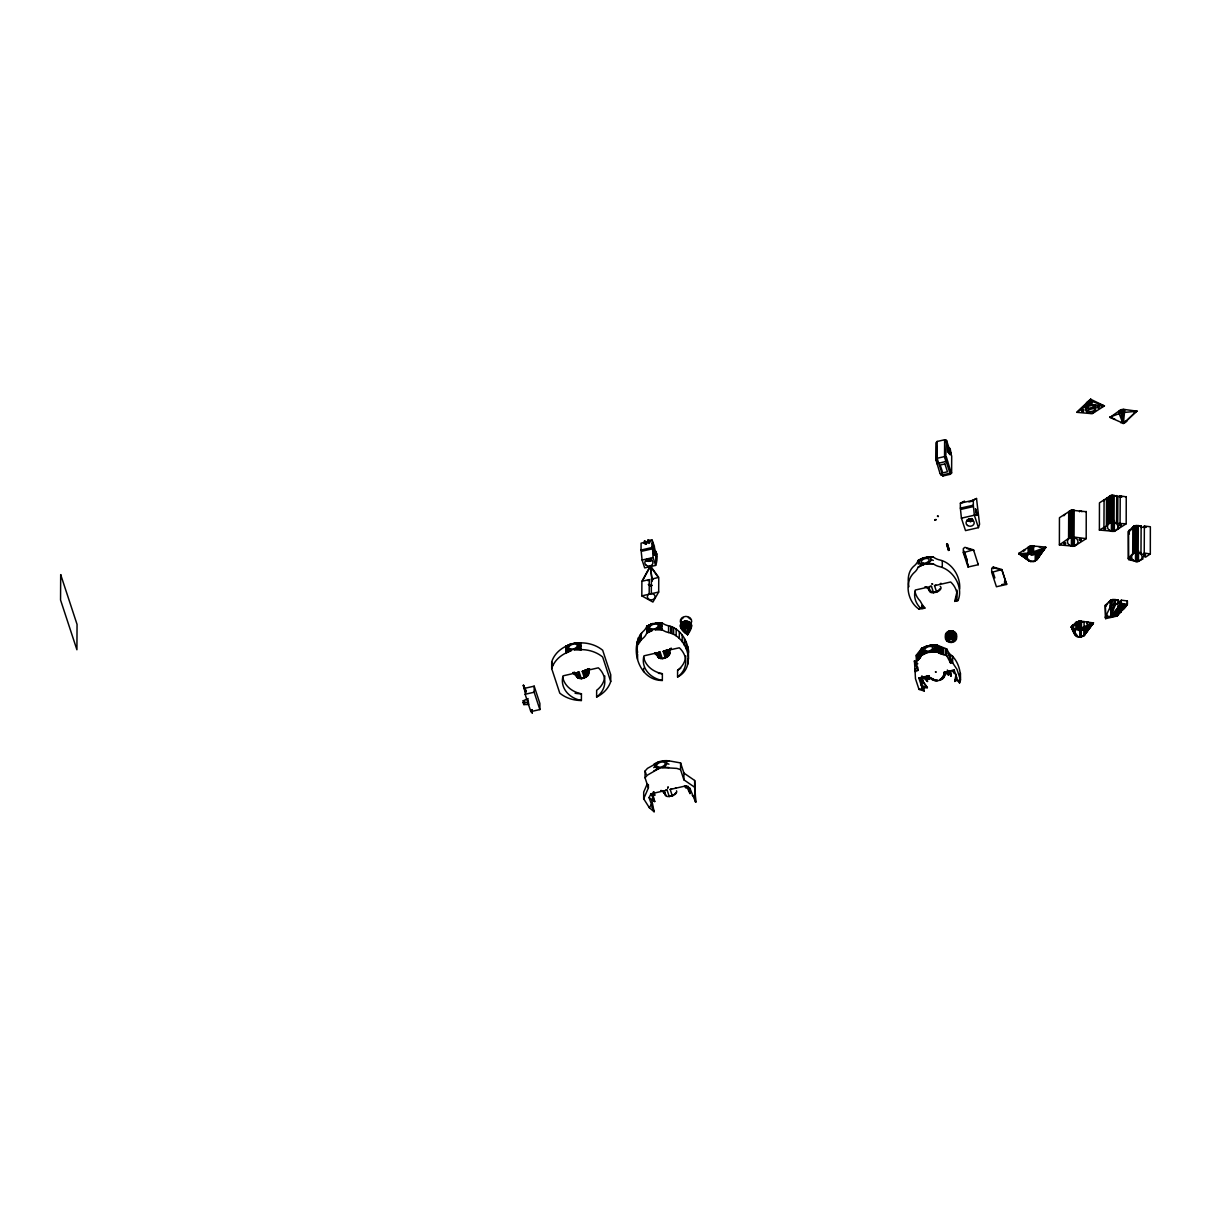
<?xml version="1.0" encoding="UTF-8"?>
<svg xmlns="http://www.w3.org/2000/svg" width="1211" height="1211" viewBox="0 0 1211 1211"><rect width="100%" height="100%" fill="white"/><g stroke="black" fill="none" stroke-linecap="round" stroke-linejoin="round"><path stroke-width="1.5" d="M944.565 672.514C946.487 680.764 934.181 683.398 929.745 677.645L929.094 675.677L918.846 678.009L922.343 688.65L924.25 691.012L918.998 689.407L915.486 678.765L914.472 660.858L917.802 663.779M951.044 639.605L951.029 632.853A4.889 2.316 -35 0 0 946.79 637.591C949.106 640.967 955.676 639.923 955.888 635.518A4.889 2.694 -0.4 0 0 955.721 634.821M525.135 692.253L523.319 685.335L525.937 690.724L525.135 694.266L530.842 711.614L539.864 709.57L539.894 703.5L534.187 686.153L525.165 688.211L525.15 690.906L525.937 690.724M525.498 689.407L525.105 690.845L523.712 685.244M524.878 702.804A1.589 0.848 -18.2 0 0 523.803 702.789L523.152 700.821A1.589 0.848 -18.2 0 1 524.681 701.351A1.589 0.848 -18.2 0 1 523.137 702.577L523.788 704.545L528.738 704.53L528.102 699.913M530.842 711.614L530.842 709.601L532.325 712.779L531.78 709.797L532.325 712.779M531.932 712.87L531.932 711.523M532.174 709.707L531.78 711.145M539.864 709.57L534.157 692.223L534.187 686.153M562.691 677.131A24.265 20.239 0.3 0 0 581.431 693.767L581.386 700.503A30.517 25.446 0.3 0 1 559.77 693.131L551.686 668.578L551.716 661.842A30.517 25.446 0.3 0 1 565.825 646.341L574.529 642.95L581.053 642.874A30.517 25.446 0.3 0 1 602.684 650.262L610.753 674.799L610.722 681.536A30.517 25.446 0.3 0 1 596.614 697.036L596.66 690.3A24.704 20.602 0.3 0 0 604.834 676.01M551.686 668.578A30.517 25.446 0.3 0 1 565.794 653.077L565.825 646.341L571.486 643.646L565.825 646.341L567.883 649.505L581.023 649.611A30.517 25.446 0.3 0 1 602.654 656.998L610.722 681.536M574.498 649.686L578.071 647.189L578.873 645.327L578.101 643.828L574.529 642.95M574.498 649.58L581.023 649.611L581.053 642.874L574.529 643.071M582.249 671.378L584.398 678.039L581.356 678.735L577.783 677.857L575.755 673.755L573.015 672.62L577.783 677.857L579.191 677.025L578.056 675.556L573.015 672.499L574.877 673.286L578.722 678.342L579.191 677.025L578.722 678.342M643.631 657.089A24.265 20.239 0.3 0 0 662.372 673.725L662.341 680.461C638.818 680.764 628.418 647.37 642.905 631.627A15.425 12.867 0.3 0 0 646.78 626.314L652.441 623.62L662.008 622.848A15.425 12.867 0.3 0 0 668.593 625.799C680.355 628.479 687.954 640.891 688.544 652.381M637.137 656.18L636.85 645.357M636.819 652.093L637.258 641.24M637.561 659.223L637.591 654.167M637.228 647.976L638.333 637.622M638.303 644.358L639.62 642.042L639.665 635.306M639.62 642.042L640.619 640.664L640.649 633.928M654.485 551.126C657.634 551.247 657.77 560.133 655.666 565.401L644.676 567.898L642.102 560.042L641.058 550.036L641.088 543.149L642.663 542.8A1.998 1.06 -18.2 0 0 644.509 540.954A2.694 1.438 -18.2 0 1 645.705 542.089L645.932 542.755A2.21 1.166 -18.2 0 0 648.127 540.833L647.9 540.182A2.21 1.166 -18.2 0 1 645.705 542.089M640.619 640.664L641.482 633.02M641.815 595.873L641.891 581.28L650.398 565.885L658.754 577.435L658.678 592.043L652.911 602.064L641.815 595.873L658.678 592.043M643.586 671.636L643.601 668.275M651.685 799.472L654.076 811.733L649.338 807.707L643.677 798.806L643.707 792.07L647.068 784.274M643.677 798.806L648.385 787.892L645.039 777.75L645.085 771.013L647.476 768.364L659.435 761.719A6.1 3.239 -18.2 0 0 655.06 765.973L653.758 767.668M641.436 639.756L642.874 638.364A15.425 12.867 0.3 0 0 646.735 633.05L646.78 626.314L652.441 623.62L646.78 626.314L648.839 629.478L661.963 629.584A15.425 12.867 0.3 0 0 668.563 632.536C687.439 636.577 697.082 667.155 677.57 677.01L677.6 670.273A24.704 20.602 0.3 0 0 685.774 655.984M649.293 629.402L649.308 628.055L646.735 633.05L652.396 630.356L646.735 633.05L648.263 627.056L651.018 624.392M649.187 593.965L649.263 579.6L642.284 581.189L650.383 566.339L658.36 577.526L651.382 579.115L651.306 593.496L648.49 594.419A3.83 3.194 0.3 0 0 649.035 599.309A3.83 3.194 0.3 0 0 654.697 598.007A3.83 3.194 0.3 0 0 652.184 593.587L651.306 593.496M648.385 787.892L648.4 784.531M655.666 565.401L653.077 557.544L652.078 540.061L647.9 540.182M655.439 629.659L659.026 627.162L659.828 625.3L659.041 623.786L655.484 622.923M655.772 562.146L655.817 553.715L656.604 553.533M655.908 767.486L655.908 766.139M656.301 767.396L656.301 766.048M654.909 652.88L660.57 657.77L659.662 658.315L654.909 652.88L657.528 654.258L658.739 657.83C662.493 659.874 668.502 657.845 669.728 653.637L669.426 649.565L669.516 654.561L666.489 654.682L664.612 650.837L663.189 651.457L665.339 657.997L664.612 650.837L667.957 649.626M657.921 654.243L657.528 655.681L654.697 653.123L658.421 656.029L658.739 657.83L657.301 653.895M655.439 629.538L661.963 629.584L662.008 622.848L655.484 623.029M663.189 651.336L679.326 647.794A24.704 20.602 0.3 0 1 677.57 677.01M664.521 792.327L664.521 793.674L664.915 792.236M667.624 787.922L668.23 787.074M667.821 788.134L667.912 787.059M668.563 632.536L668.593 625.799M670.637 633.126L670.682 626.39M665.157 793.402A6.1 3.239 -18.2 0 0 667.882 796.566L672.347 795.99L670.198 789.451L671.605 788.83M671.908 633.55L671.938 626.814M673.604 634.322L673.634 627.586M676.162 635.76L676.192 629.024M679.295 638.424L679.341 631.688M670.198 789.451L686.319 785.788L689.907 788.3L695.689 802.272L694.63 787.226L683.897 779.823L680.567 769.666L680.597 762.93L669.002 760.841L662.478 761.023A6.1 3.239 -18.2 0 1 666.822 763.293L668.987 764.202M682.171 641.785L682.202 635.048M681.112 628.131L684.336 631.431L683.746 627.222L684.321 625.587L685.138 626.102L685.804 620.895L685.88 626.708L687.288 621.031L686.531 627.359L689.876 622.212L687.091 628.085L690.815 623.181L687.545 628.857L691.42 624.301L688.12 630.492L691.663 625.527L688.242 631.34L691.496 626.768L688.136 633.05L687.893 629.659L685.138 626.102L684.336 621.092L684.321 625.587L687.56 634.7C703.213 613.886 665.581 620.41 687.56 634.7L690.088 628.918L687.893 633.883L688.938 629.705M683.897 779.823L683.927 773.087L680.597 762.93M684.382 645.433L684.427 638.697M686.153 648.718L686.183 641.981M687.56 634.7L687.576 631.703M687.893 663.961L687.909 658.92M687.863 653.546L687.909 646.81M688.514 659.117L688.378 649.308M694.63 787.226L694.675 780.49L683.927 773.087M916.273 661.948L916.303 655.212L921.601 648.506L927.263 645.811L921.601 648.506L921.571 655.242L916.273 661.948L917.771 670.516L914.956 671.151M917.787 667.14L917.771 670.516L914.472 660.858L914.986 664.415M917.696 660.555L917.741 653.819M918.286 660.056L918.316 653.319M918.952 562.071L918.937 563.872L920.511 563.509M918.831 659.526L918.861 652.79M919.331 658.966L919.376 652.229M919.815 658.39L919.845 651.654M920.239 657.8L920.284 651.064M920.632 657.179L920.678 650.443M920.996 656.544L921.026 649.807M921.299 678.629L921.268 685.365L927.369 687.651L921.299 678.629L922.388 681.914M921.299 655.893L921.344 649.157M914.956 591.301A24.265 20.239 0.3 0 0 920.193 601.019L922.388 604.879L922.373 607.801L919.27 609.315C907.66 602.034 903.633 582.294 914.199 572.576A15.425 12.867 0.3 0 0 918.059 567.248L923.721 564.447A6.1 3.239 -18.2 0 1 919.376 562.176L918.074 563.887M922.146 684.624L922.161 681.248L927.369 687.651L922.131 687.984M922.464 650.065L922.449 651.851L924.023 651.503M925.84 646.583L923.1 649.247L921.571 655.242L933.863 649.353L934.468 646.659L930.32 645.115L936.83 645.039L946.775 649.005L950.62 656.317M927.232 652.547L936.799 651.775L946.73 655.741L950.59 663.053L952.709 662.917L956.978 669.335L960.474 679.976L959.551 682.974L957.659 680.612L954.162 669.986L943.914 672.317L944.55 675.829L943.778 674.33M929.488 589.606A6.1 3.239 -18.2 0 0 932.213 592.769L936.663 592.209L934.514 585.67L935.936 585.049M936.708 446.344L936.633 459.453L937.42 459.272M937.178 441.455L937.102 458.288L942.915 475.968L950.363 474.273L951.619 472.926L951.695 456.093L946.533 440.38L944.641 439.76L937.178 441.455L935.936 442.787L935.846 459.635L940.039 473.516L942.915 475.968M930.275 651.851L936.799 651.775L936.83 645.039L930.32 645.221M938.404 516.567L937.556 516.386M937.435 652.229L937.481 645.493M938.101 652.653L938.147 645.917M938.797 653.047L938.828 646.311M939.509 653.41L939.554 646.674M940.251 653.743L940.281 647.007M941.008 654.046L941.053 647.31M941.795 654.303L941.825 647.567M942.279 567.051L942.309 560.996M942.582 654.53L942.627 647.794M943.399 654.727L943.43 647.991M944.641 439.76L944.55 456.592L950.363 474.273M946.533 440.38L945.503 461.558L936.814 463.692M945.473 655.318L945.503 648.581M945.791 655.045L945.821 648.975M947.713 452.339L947.759 445.83M946.73 655.741L946.775 649.005M950.605 659.692L950.59 663.053L948.455 653.138C957.341 658.421 961.004 670.077 960.474 679.976L957.659 680.612M955.918 597.417L955.903 600.323L954.722 601.383L956.735 592.875A24.704 20.602 0.3 0 0 957.099 590.181M972.357 500.461L976.52 498.493L979.563 524.196L978.443 527.648L965.5 530.6L961.413 518.157L960.368 508.151L960.384 503.186L964.546 501.218L961.367 502.959M963.32 552.625L963.335 548.583L964.91 547.327L973.523 549.855L978.261 564.704L968.058 567.02L963.32 552.625L973.523 549.855M963.865 551.323L963.85 553.563L964.925 553.215M964.94 556.833L964.062 551.277M965.455 554.623L965.439 557.317L964.153 553.397M967.014 562.721L966.953 559.21M968.058 567.02L968.073 564.326M972.009 518.641L973.25 520.336L971.525 521.335L970.495 521.532L970.162 518.838L970.495 521.532L966.802 520.079M971.389 518.565L971.192 521.396M971.752 519.595L971.525 521.335L968.588 518.868L967.528 520.73M978.443 527.648L974.355 515.22L973.311 505.214L973.341 500.234L976.52 498.493M978.049 563.599L978.261 564.704M991.688 572.334L991.718 568.292L993.292 567.036L1001.891 569.564L1006.629 584.429L996.426 586.745L991.688 572.334L1001.891 569.564M993.504 568.595L993.292 567.036M1004.706 581.613L1004.509 582.385M1018.86 553.351L1029.517 561.268L1033.846 561.662L1037.237 559.376L1045.653 547.084L1030.652 545.813L1018.86 553.351L1029.517 561.268M1028.139 547.1L1028.094 553.836L1026.534 557.227L1028.306 560.542M1027.382 559.573L1018.905 553.699L1029.259 553.049L1029.289 546.312M1029.259 553.049L1030.606 552.549L1030.652 545.813M1030.606 552.549L1032.075 552.352L1032.12 545.616M1033.588 545.752L1033.558 552.488C1036.646 552.897 1039.159 556.545 1037.237 559.376M1035.208 561.162L1035.238 554.426L1030.939 554.986M1036.374 557.015L1036.359 560.375L1045.653 547.311L1032.075 552.352M1086.237 511.451L1086.191 538.653L1074.324 546.237L1059.383 544.92L1059.443 517.718L1071.235 510.179L1086.328 511.723M1068.571 538.411L1068.723 511.466M1059.383 544.92L1069.737 537.623L1069.873 510.679M1069.737 537.623L1071.099 537.124L1071.235 510.179M1071.387 546.297L1071.432 537.321M1072.341 627.919L1072.144 625.572L1074.263 625.557M1071.099 537.124L1072.568 536.927L1072.704 509.982M1072.144 627.707L1072.341 625.36M1072.855 546.433L1072.916 537.442M1072.341 626.481L1072.598 625.194M1072.583 626.314L1072.885 625.088M1072.885 626.208L1073.203 625.058M1086.191 538.653L1074.036 537.063L1074.187 510.119M1074.324 546.237L1074.384 537.26M1075.928 622.363L1075.898 629.099L1074.339 633.671L1076.942 636.577L1079.788 637.258L1083.83 635.926L1093.427 622.938L1079.985 621.031L1075.928 622.363L1071.296 627.01L1074.899 634.821M1077.215 635.608L1071.72 628.267L1074.339 633.671L1071.296 627.01L1075.898 629.099L1077.094 628.358L1077.124 621.621M1077.094 628.358L1078.471 627.904L1078.501 621.167M1079.788 637.258L1079.818 630.522L1078.35 630.341M1084.753 634.958C1087.19 631.658 1083.557 627.495 1079.94 627.767L1079.985 621.031M1081.256 637.122L1081.302 630.386L1082.679 629.932M1081.453 621.213L1081.423 627.949L1093.351 622.681L1085.389 631.355L1093.427 622.938L1083.83 635.926L1083.86 630.87M1084.057 626.768L1084.087 621.531M1086.479 405.867L1086.494 402.718L1090.657 399.267L1104.402 405.912L1092.231 413.693L1076.882 412.33L1090.657 399.267L1091.959 401.386L1091.944 404.519L1104.402 405.912L1101.193 407.032M1088.553 409.681L1087.478 405.064L1088.553 409.681L1094.048 408.44L1094.048 407.093L1088.553 408.334M1087.629 405.095L1090.46 404.398L1090.657 399.267L1076.882 412.33L1087.629 405.095L1087.645 401.946L1089.007 401.446L1091.959 401.386L1104.402 405.912M1087.296 625.345L1087.311 621.924M1088.992 404.58L1089.007 401.446L1090.657 399.267M1099.391 530.055L1099.452 502.853L1111.244 495.314L1117.859 496.465L1117.723 523.394L1126.185 523.788L1114.332 531.372L1099.391 530.055L1106.4 526.104L1106.884 524.681L1107.036 497.736M1103.948 526.664L1104.084 499.719M1105.28 605.273L1105.628 618.639L1117.132 616.036L1127.38 604.334L1127.32 600.928L1121.28 600.187A1.635 1.362 0.3 0 1 1119.433 601.322A1.635 1.362 0.3 0 1 1118.056 599.778L1111.092 599.869L1105.28 605.273L1105.628 618.639M1106.4 526.104L1106.536 499.159M1108.58 523.546L1108.716 496.601M1106.884 524.681L1109.73 522.758L1109.881 495.814M1109.897 600.611L1111.244 617.368L1114.862 615.657M1109.73 522.758L1111.092 522.259L1111.244 495.314M1111.092 599.869L1110.865 616.111L1123.641 608.709L1127.305 604.077L1127.32 600.928M1111.38 531.432L1111.441 520.654M1111.092 522.259L1112.561 522.062L1112.712 495.117M1112.47 599.415L1110.865 616.111L1121.265 603.32L1121.28 600.187M1112.864 531.568L1112.924 520.791M1117.723 523.394L1114.044 522.198L1114.181 495.254M1113.953 599.278L1113.923 604.667L1110.865 616.111L1115.392 604.849L1115.422 599.46M1114.332 531.372L1114.392 520.594M1116.572 522.486L1116.724 495.541M1118.056 599.778L1118.041 602.927A1.635 1.362 0.3 0 0 1118.147 603.623M1118.434 529.01L1118.449 525.423M1120.069 522.864L1120.22 495.92L1126.336 496.843M1126.185 523.788L1126.245 496.586M1143.623 527.315L1144.471 526.074L1150.359 526.77L1150.314 553.972L1145.561 557.166A1.635 1.362 0.3 0 0 1143.275 556.969A1.635 1.362 0.3 0 0 1143.033 558.876L1136.978 561.737L1128.667 559.573L1128.258 558.316L1128.41 531.372L1133.996 525.998L1141.14 525.756A1.635 1.362 0.3 0 0 1142.533 527.269A1.635 1.362 0.3 0 0 1144.365 526.104L1145.969 527.315M1128.667 559.573L1128.41 531.372M1128.258 558.316L1132.709 553.715L1132.845 526.77M1132.709 553.715L1133.859 552.943L1133.996 525.998M1133.859 552.943L1135.222 552.443L1135.358 525.498M1135.509 561.616L1135.57 550.838M1135.222 552.443L1136.69 552.246L1136.826 525.302M1136.978 561.737L1137.038 550.96M1150.314 553.972L1144.228 553.049A1.635 1.362 0.3 0 1 1142.397 554.214A1.635 1.362 0.3 0 1 1140.989 552.685L1138.158 552.383L1138.31 525.438M1138.446 561.556L1138.507 550.778M1140.989 552.685L1141.14 525.756M1144.228 553.049L1144.365 526.104M948.122 448.675L949.318 447.888L950.166 448.706L951.225 454.276L950.045 454.549L948.955 452.944L948.122 448.675L949.318 447.888M950.045 454.549L949.515 451.173M950.983 631.476L950.983 630.674L951.013 631.885M1120.811 422.806L1123.218 421.019L1123.324 409.333L1136.811 411.135L1123.596 423.426L1109.957 417.432L1120.478 409.954L1123.324 409.333M1109.912 417.038L1115.059 419.294M1119.297 410.711L1119.252 413.859L1122.173 421.367M1120.478 409.954L1122.476 421.186M1121.855 409.5L1122.839 421.065M1124.807 409.515L1123.596 421.065L1125.655 421.685M1124.247 423.108L1136.72 410.877M588.682 669.062L583.657 670.864L585.821 677.267L585.927 672.938L588.682 669.062L587.971 675.541L584.398 678.039L583.657 670.864L588.016 669.062M656.074 551.383C655.151 554.335 654.394 543.149 653.728 547.796M667.988 656.423L667.836 653.047L669.365 650.519C672.771 646.174 667.488 653.637 664.612 650.837L666.761 657.225C665.793 651.624 670.803 644.615 668.926 655.499M1121.023 610.874L1121.265 603.32L1111.062 605.258L1105.204 617.398L1116.709 614.779L1121.219 611.51L1116.709 614.779L1112.727 615.4L1121.265 603.32L1126.608 605.243L1123.99 606.817M587.971 675.541L588.758 668.82L588.364 673.77L585.609 676.434L583.657 670.864L588.425 670.546L589.651 668.835C587.411 670.606 588.046 672.453 583.657 670.864L582.234 671.484L598.37 667.821A24.704 20.602 0.3 0 1 596.614 697.036M1123.202 423.472L1123.263 421.973M588.319 670.394L588.576 674.588L585.534 674.709L583.657 670.864L587.956 669.728M660.222 657.861A5.283 2.816 -18.2 0 1 658.905 656.862L658.996 655.529L657.83 656.347L656.044 652.623M949.772 639.484L951.029 632.853A4.889 2.346 34.3 0 1 955.252 637.561M1037.918 556.984L1045.653 547.311M647.885 543.134L649.747 541.953L649.399 543.179M684.336 621.092L683.973 626.39L682.989 621.591L683.746 627.222L680.96 623.377L683.625 628.07L680.431 624.528L683.64 628.933L680.264 625.769L684.336 631.431M944.353 676.752L944.55 674.27L940.175 680.188M653.683 546.661C651.533 545.979 652.002 538.592 654.47 546.479M949.712 631.612L950.378 631.249M959.672 588.94C960.626 576.648 952.3 562.933 939.918 559.997A15.425 12.867 0.3 0 1 933.333 557.06L926.809 557.242A6.1 3.239 -18.2 0 1 931.153 559.512L933.318 560.421M964.531 553.73L964.471 552.625L964.592 554.82M959.551 682.974L960.505 673.24M651.018 560.89L648.188 561.344C648.294 556.212 650.852 561.42 652.018 560.209L650.761 558.498M969.436 521.487L969.723 519.322M946.79 637.591L946.291 634.503L947.532 632.672A4.889 1.922 49.9 0 1 948.561 631.612M1079.455 511.738L1080.666 510.724L1081.892 511.738M1103.827 500.627L1105.037 499.613M1086.555 622.969L1087.781 621.939L1089.007 622.954M1121.855 497.131L1120.675 495.859L1119.494 497.146M956.024 674.209L954.828 681.415L957.447 679.961M1124.898 607.983L1121.265 603.32L1119.554 611.888L1116.709 614.779L1114.544 614.613L1121.265 603.32L1125.867 606.772M667.231 652.048L668.623 653.879L669.728 653.637L669.244 651.185L668.078 652.199L664.612 650.837L666.625 653.789L668.623 653.879L669.274 650.368L669.32 653.743L666.565 656.407L664.612 650.837L669.017 651.336L670.031 649.293L669.017 651.336L668.896 649.686L666.035 650.458M586.835 675.647L583.657 670.864L587.683 673.059L589.091 669.32L587.819 672.211L583.657 670.864L585.519 675.587L587.032 676.449M667.776 655.605L666.459 655.545L664.612 650.837L668.639 653.032L669.426 649.565M567.308 648.839L565.794 653.077L571.456 650.383L565.794 653.077L567.308 647.083L570.063 644.419M943.763 677.691L944.55 674.27L941.598 679.416M669.698 650.125L668.76 652.169L668.245 650.428M574.347 672.135L576.436 675.617L576.345 673.937C569.337 672.695 575.437 671.636 577.208 677.176L576.345 673.937M657.785 654.621L658.148 657.149L657.785 654.621L657.951 656.317L654.667 653.077L658.421 656.029L658.3 654.863L657.482 655.56L656.725 653.229L656.18 654.258L655.469 653.607M589.091 669.32L588.425 670.546L589.151 669.592M955.888 678.145L954.828 681.415L956.584 677.343M956.145 599.157L954.722 601.383L958.022 600.52C963.684 587.229 953.496 570.093 939.887 566.733A15.425 12.867 0.3 0 1 933.287 563.796L926.763 563.751A6.1 3.239 -18.2 0 0 931.153 559.512M648.188 561.344L647.174 561.087L648.49 559.179M968.422 521.214L969.118 519.156M1123.793 609.178L1121.265 603.32L1116.709 614.779L1117.132 616.036L1121.204 610.026M934.953 520.034L936.073 519.564L935.074 520.382M650.988 630.22L646.735 633.05L648.248 628.797M923.085 650.988L927.232 652.426L921.571 655.242L923.085 650.988L921.601 648.506L930.32 645.115M659.662 658.315L659.617 656.241L658.421 657.043M686.531 627.359L688.681 621.485M970.495 521.532L971.888 518.777M942.824 678.614L944.55 674.27M575.77 673.255C574.15 674.088 572.031 673.21 575.104 672.665L577.465 677.07L578.404 677.554L578.661 676.268L577.465 677.07M1083.996 409.893L1081.635 409.969M1129.242 532.976L1129.303 533.99M653.168 542.558L652.078 540.061M1122.567 610.359L1121.265 603.32L1116.709 614.779M1099.618 406.185L1097.257 406.185M1072.144 625.572L1072.356 626.798M652.063 807.132L654.076 811.733L649.051 797.58L651.018 793.81L667.14 790.147L669.305 796.687M941.023 475.333L949.394 473.35L950.635 471.109L946.442 457.213L944.55 456.592L937.102 458.288L935.846 459.635L938.056 463.253M919.27 609.315L920.163 607.755A24.265 20.239 0.3 0 1 915.334 590.029L931.471 586.351L933.62 592.906M647.174 561.087L646.28 560.602L647.355 558.74M570.033 650.262L565.794 653.077L567.883 649.505M925.809 652.411L921.571 655.242L923.675 651.669M649.338 807.707L651.306 804.452M951.634 631.234L952.24 631.612M687.893 629.659L691.42 624.301M1125.761 606.423L1126.593 605.228M1123.596 423.426L1127.29 420.611M1085.344 633.807L1093.427 622.938L1085.556 632.581M1037.766 558.226L1045.668 547.387L1037.691 555.758M589.439 669.017L585.519 675.587M565.809 649.701L567.111 648.006M646.75 629.675L648.052 627.979M921.586 651.866L922.888 650.171M1117.783 613.25L1120.205 610.344M575.921 648.914L581.023 649.611L578.873 645.327L581.053 642.874L575.952 643.086M656.862 628.887L661.963 629.584L659.828 625.3L662.008 622.848L656.892 623.044M931.698 651.079L936.799 651.775L934.665 647.491L936.83 645.039L931.728 645.236M645.039 777.75L647.446 775.101L659.405 768.228A6.1 3.239 -18.2 0 1 655.06 765.973M1039.023 546.857L1041.142 546.857M671.212 648.097L670.046 649.051M565.794 653.077L568.822 649.989M646.735 633.05L649.762 629.962M921.571 655.242L924.598 652.154M576.042 674.83L577.359 674.89L577.995 676.798L578.056 675.556L576.875 676.389L576.436 675.617M655.726 554.759L656.816 554.199M587.305 670.455L588.319 672.075L587.865 669.047L588.561 672.801L587.683 673.059L586.745 671.242M934.514 585.67L950.65 581.991A24.704 20.602 0.3 0 1 956.69 599.612L955.903 600.323L956.857 600.959M1123.944 423.305L1126.109 421.352M1084.844 630.204L1093.351 622.681L1082.785 628.433M1037.085 554.623L1045.729 547.584M1121.219 611.51L1118.222 613.689M1115.392 604.849L1118.041 602.927L1127.38 604.334M1083.951 629.205L1093.351 622.681M1023.795 551.383L1023.567 550.43L1025.021 550.218M578.676 644.509L581.053 642.874L577.163 643.344M659.632 624.467L662.008 622.848L658.118 623.302M934.468 646.659L936.83 645.039L932.954 645.493M1134.101 412.951L1136.811 411.135M1036.147 553.669L1045.714 547.554M649.263 579.6L648.566 580.054A3.83 3.194 0.3 0 0 647.961 580.72M677.6 670.273L680.749 668.23M947.532 632.672L948.546 632.021A4.889 1.378 64 0 1 949.787 631.446M1129.469 530.948L1130.332 530.645M1143.926 527.451L1145.651 527.451M666.459 655.545L667.685 654.773L666.625 653.789M646.22 544.36L646.144 543.557L645.175 544.39M936.663 592.209L938.086 591.437A6.1 3.239 -18.2 0 0 940.266 586.351M672.347 795.99L673.77 795.218A6.1 3.239 -18.2 0 0 676.525 790.813M1034.951 552.927L1045.653 547.342M908.931 586.684C907.372 579.448 908.083 570.79 914.229 565.84A15.425 12.867 0.3 0 0 918.105 560.511L923.766 557.938A6.1 3.239 -18.2 0 0 919.376 562.176M523.152 700.821L528.117 698.565M669.32 652.002L668.639 653.032L667.7 651.215M567.308 647.083L565.825 646.341L568.837 645.236M648.263 627.056L646.78 626.314L649.792 625.194M923.1 649.247L921.601 648.506L924.629 647.385M1109.912 417.144L1121.81 412.648L1136.751 411.271M1120.054 497.115L1121.28 497.115M578.101 643.828L581.053 642.874M659.041 623.786L662.008 622.848M933.878 645.978L936.83 645.039M921.753 608.921L924.886 608.043L922.388 604.879M1087.478 406.412L1092.958 405.155L1094.048 408.44M948.955 452.944L950.12 452.672L951.225 454.276M949.197 453.716L950.378 453.444M950.06 454.019L951.225 453.747M944.868 457.576L945.655 457.395M950.045 473.289L950.832 473.107M641.058 550.036L652.033 547.539M642.057 551.187L651.473 549.052M642.102 560.042L653.077 557.544M960.384 503.186L973.341 500.234M968.906 501.944L972.569 501.112M960.368 508.151L973.311 505.214M961.564 509.256L972.539 506.758M937.405 516.068L938.177 515.886M934.847 519.701L936.073 519.564M961.413 518.157L974.355 515.22M1117.859 496.465L1120.22 495.92M662.296 658.693L660.146 652.154L644.01 655.817A24.265 20.239 0.3 0 0 662.341 680.461M581.356 678.735L579.191 672.181L563.07 675.844A24.265 20.239 0.3 0 0 581.386 700.503M1001.633 584.656L1006.644 583.52M525.135 694.266L534.157 692.223M918.998 689.407L922.343 688.65M949.394 473.35L951.619 472.926L950.635 471.109M945.503 461.558L947.411 461.285M1065.029 514.478L1063.863 515.765M646.78 626.314L648.854 626.117M565.825 646.341L567.898 646.144M1078.471 627.904L1079.94 627.767M1079.818 630.522L1081.302 630.386M921.601 648.506L923.69 648.309M649.823 541.332C644.721 541.68 651.367 543.981 649.293 540.696M523.137 702.577L528.102 702.577M680.567 769.666L676.873 768.41L662.447 767.532A6.1 3.239 -18.2 0 0 666.822 763.293M920.163 607.755L924.886 608.043L921.768 606M1090.46 404.398L1091.944 404.519M1112.561 522.062L1114.044 522.198M1072.568 536.927L1074.036 537.063M1136.69 552.246L1138.158 552.383M930.048 586.23L931.471 586.351M660.146 652.154L658.723 652.018L660.888 658.572L660.57 657.77M579.191 672.181L577.783 672.06L579.933 678.599L579.615 677.797M665.732 790.011L667.14 790.147M1107.475 604.471L1106.112 604.94L1106.309 606.166M651.382 579.115L652.26 579.206A3.83 3.194 0.3 0 1 653.183 579.524M658.421 673.316L662.372 673.725M585.67 673.831L588.773 673.679L587.698 670.591M1027.231 554.835L1018.86 553.609L1030.909 561.722M966.847 548.477L973.735 550.505M993.504 567.702L1002.118 570.23M1026.686 555.985L1018.875 553.654L1026.534 557.227M1107.717 615.339L1106.052 615.718L1106.264 616.944M932.924 650.262L936.799 651.775L934.453 648.4M658.088 628.07L661.963 629.584L659.617 626.208M577.132 648.097L581.023 649.611L578.676 646.25M934.665 647.491L936.814 648.4M659.828 625.3L661.993 626.208M578.873 645.327L581.038 646.25M934.498 680.506L929.745 677.645L937.132 680.885M576.542 675.602L577.48 676.056L572.848 672.665M658.935 656.756L657.391 655.59M929.745 677.645L935.709 680.764M648.309 584.489L651.321 586.154M1018.905 553.775L1026.777 558.453M683.246 629.811L682.035 629.084L685.35 632.914L684.639 630.265M1131.195 529.812L1129.288 530.024L1129.288 532.174M953.42 632.006L954.435 632.657A4.889 1.892 -50.5 0 0 953.451 631.597M692.223 795.324L695.205 797.277M944.308 672.226L948.44 674.951L947.365 670.001M918.846 678.009L922.979 680.733L921.919 675.783M956.69 599.612L958.022 600.52M649.051 797.58L654.697 801.576L652.865 794.325M587.759 674.739L585.927 672.938M940.039 473.516L941.931 475.045M933.863 649.353L936.799 651.775M659.026 627.162L661.963 629.584M578.071 647.189L581.023 649.611M1074.172 632.43L1071.296 627.01L1074.974 630.068M922.812 677.1L927.49 681.475L926.339 676.525M948.137 448.146L948.985 448.978M975.582 514.599L976.429 515.417L975.612 510.633M648.127 540.833L648.052 540.333M680.506 626.995L683.988 630.613M684.366 786.227L686.107 788.104L686.319 785.788L689.998 793.538L689.982 790.117M652.971 793.356L654.712 795.233L654.031 791.797M655.56 653.562L657.482 655.56L656.589 652.85M933.575 680.022L932.788 678.508M666.867 652.911L668.714 654.697A5.283 2.816 -18.2 0 1 663.825 657.906M1071.296 627.01L1074.384 631.203M967.029 561.359L966.878 562.01M653.35 546.842L652.487 543.103L652.578 544.254M949.893 655.257L948.455 653.138L952.709 662.917L952.542 655.878M952.194 670.425L954.359 673.604L954.162 669.986M946.26 671.772L948.44 674.951M926.733 676.207L928.913 679.386L928.852 675.935M920.814 677.554L922.979 680.733M1121.795 421.806L1122.824 423.426M1076.942 636.577L1071.72 628.267L1075.777 635.82M586.275 672.075L587.668 673.906L588.485 671.923L587.729 669.804M948.228 671.333L950.938 676.147L950.635 671M924.78 676.661L927.49 681.475L925.507 676.707M653.092 798.503L654.697 801.576L651.018 793.81L654.712 795.233L653.244 791.964M577.208 675.435L576.83 674.663L577.011 676.343M972.251 521.018L971.419 519.08L971.525 521.335M681.823 622.378L683.746 627.222M1001.891 570.018L1006.629 584.429M993.292 573.091L994.882 577.904M945.746 440.562L946.82 443.831M965.455 554.986L967.029 559.785M967.377 563.206L968.24 565.825M683.231 627.177L684.73 631.748M652.063 546.343L652.608 547.508L652.502 545.525M644.509 540.954L644.736 541.605A2.694 1.438 -18.2 0 1 645.932 542.755M648.914 628.146L649.444 629.781M663.991 790.798L664.915 793.583M663.583 790.844L664.521 793.674A9.158 7.629 0.3 0 0 660.964 790.465M645.085 771.013L646.19 774.389M551.716 661.842L552.882 665.354M525.498 690.754L525.922 692.071M523.319 685.335L525.15 690.906M653.531 549.855L654.591 555.425L653.501 553.821M947.577 638.439A4.889 1.892 -50.5 0 1 951.029 632.853L952.3 639.469M657.528 654.258L657.83 655.333M576.875 675.36L575.104 672.665M649.732 559.088L650.292 561.208M655.56 552.882L655.302 551.565M694.403 797.141L695.689 802.272L694.675 780.49M688.181 786.302L689.998 793.538L689.907 788.3M949.787 671.197L950.938 676.147L950.181 670.879M928.201 676.086L928.913 679.386L928.701 675.768M655.62 555.274L653.471 548.855L654.53 554.411C656.619 556.394 654.137 551.323 655.09 555.107M923.509 687.364L924.25 691.012M949.303 448.403L950.12 452.672M916.303 655.212L917.211 660.358M637.183 649.444L637.607 652.487M650.398 565.885L652.124 580.266M650.383 566.339L652.154 581.341M915.304 668.987L915.531 672.029M649.111 559.21L649.247 561.389M1004.615 581.068L1004.706 582.476M581.431 693.767A30.517 25.446 0.3 0 1 575.074 693.237M587.305 675.466A5.283 2.816 -18.2 0 1 581.552 678.13A5.283 2.816 -18.2 0 1 577.783 676.177M524.56 704.242A1.589 0.848 -18.2 0 1 523.788 704.545M925.295 586.79A8.189 6.1 27.1 0 1 929.624 589.061M925.28 586.669A9.158 7.629 0.3 0 1 928.852 589.742M918.059 567.248A19.27 16.076 0.3 0 1 933.287 563.796M940.22 583.899A8.189 6.872 -33.2 0 1 940.947 583.233M918.105 560.511A19.27 16.076 0.3 0 1 933.333 557.06M939.706 588.849A4.874 2.589 -18.2 0 1 939.236 589.606M938.48 590.332A4.874 2.589 -18.2 0 1 931.077 591.468M930.623 590.923A4.874 2.589 -18.2 0 1 930.457 590.257M947.002 638.924A5.707 4.753 0.3 0 1 947.713 631.658A5.707 4.753 0.3 0 1 956.16 633.52A5.707 4.753 0.3 0 1 952.512 640.135M949.56 640.135A5.707 4.753 0.3 0 1 948.183 639.665M948.591 639.075A4.889 1.317 -64.5 0 1 951.029 632.853A4.889 1.378 64 0 1 953.481 639.06M951.029 632.853A4.889 1.922 49.9 0 1 954.48 638.409M946.76 633.52A4.889 2.346 34.3 0 1 948.894 632.203M946.291 634.503A4.889 2.604 17.4 0 1 947.683 632.899M949.802 632.672A4.889 2.604 17.4 0 1 955.736 636.577M946.124 635.563A4.889 2.694 -0.4 0 1 947.562 633.641M948.576 633.217A4.889 2.694 -0.4 0 1 953.466 633.202M953.996 632.187A4.889 2.316 -35 0 1 955.222 633.489M946.306 636.608A4.889 2.589 -18.2 0 1 952.24 632.657M955.101 633.262A4.889 2.589 -18.2 0 1 955.555 633.807M952.224 631.446A4.889 1.317 -64.5 0 1 953.345 631.431M644.736 541.605A1.998 1.06 -18.2 0 1 643.752 543.134M652.305 585.382A3.83 3.194 0.3 0 1 648.596 584.58M681.127 623.635A5.692 4.753 0.3 0 1 685.835 616.414A5.692 4.753 0.3 0 1 690.997 623.438M681.112 621.258A4.874 4.072 0.3 0 1 681.248 620.199M681.702 619.215A4.874 4.072 0.3 0 1 683.443 617.686M688.317 617.595A4.874 4.072 0.3 0 1 690.134 619.033M690.24 627.601A4.874 4.072 0.3 0 1 689.498 628.448M682.61 628.6A4.874 4.072 0.3 0 1 681.808 627.767M681.082 625.754A4.874 4.072 0.3 0 1 681.218 624.694M681.672 623.695A4.874 4.072 0.3 0 1 683.413 622.182M684.578 621.743A4.874 4.072 0.3 0 1 687.091 621.697M688.287 622.076A4.874 4.072 0.3 0 1 690.633 624.498M1035.95 553.291A5.086 4.238 0.3 0 1 1028.775 553.442M1027.806 548.341A5.086 4.238 0.3 0 1 1028.578 547.448M1029.607 546.751A5.086 4.238 0.3 0 1 1034.694 546.645M1095.698 407.244A5.086 4.238 0.3 0 1 1090.763 411.573A5.086 4.238 0.3 0 1 1085.54 407.456M1085.677 406.351A5.086 4.238 0.3 0 1 1086.161 405.322M1094.956 405.14A5.086 4.238 0.3 0 1 1095.486 406.154M1068.208 512.631A5.283 4.405 0.3 0 1 1074.081 510.452M1131.831 529.01A5.283 4.405 0.3 0 1 1139.49 526.179M1140.611 526.861A5.283 4.405 0.3 0 1 1141.489 527.754M675.254 788.422A8.189 6.872 -33.2 0 1 675.905 787.68M675.768 792.615A5.283 2.816 -18.2 0 1 674.436 794.219M673.377 794.916A5.283 2.816 -18.2 0 1 670.818 795.899M666.413 795.43A5.283 2.816 -18.2 0 1 665.914 794.855M653.773 764.308A19.27 16.076 0.3 0 1 669.002 760.841M653.743 771.044A19.27 16.076 0.3 0 1 668.972 767.577M660.964 790.571A8.189 6.1 27.1 0 1 665.308 792.857M1119.1 412.028A4.874 4.057 0.7 0 1 1120.886 410.559M1107.717 498.841A5.283 4.405 0.3 0 1 1115.376 495.995M943.384 676.101A4.874 2.589 -18.2 0 1 941.991 678.327M941.008 678.962A4.874 2.589 -18.2 0 1 939.872 679.492M937.435 680.052A4.874 2.589 -18.2 0 1 936.315 680.037M1108.792 602.821A5.283 4.405 0.3 0 1 1116.572 600.247M1118.48 601.882A5.283 4.405 0.3 0 1 1118.994 602.957M1121.265 603.32A1.635 1.362 0.3 0 1 1120.932 603.971M1110.169 605.803A5.283 4.405 0.3 0 1 1111.274 605.122M1112.546 604.698A5.283 4.405 0.3 0 1 1115.286 604.728M1117.632 605.894A5.283 4.405 0.3 0 1 1118.464 606.832M1083.588 628.948A5.283 4.405 0.3 0 1 1076.11 628.842M1074.611 625.709A5.283 4.405 0.3 0 1 1082.604 622M60.686 574.635L60.55 600.005L76.914 649.762L77.05 624.392L60.686 574.635M928.746 587.986L928.746 589.833L928.746 587.986M946.608 544.057L948.531 550.445L946.608 544.057M947.396 543.875L949.318 550.263L947.396 543.875M975.491 508.802L977.413 515.205L975.491 508.802M655.681 553.306L656.468 556.394L655.726 553.23M1063.712 543.33C1065.453 547.251 1067.148 540.394 1063.712 543.33M1081.605 410.786C1083.361 414.707 1085.041 407.85 1081.605 410.786M1103.705 528.465C1105.461 532.371 1107.157 525.529 1103.705 528.465M1129 558.377C1130.756 562.282 1132.452 555.44 1129 558.377M931.955 583.959L932.742 584.126L931.986 583.884M935.467 671.938L936.254 672.12L935.497 671.863M1097.242 407.002C1098.861 410.968 1100.784 404.156 1097.242 407.002M1079.349 539.546C1080.954 543.497 1082.891 536.7 1079.349 539.546M1119.342 524.681C1120.962 528.632 1122.885 521.835 1119.342 524.681M1143.472 554.865C1145.076 558.816 1147.014 552.019 1143.472 554.865M644.933 543.391L646.447 543.118L644.933 543.391M655.817 553.715L655.953 554.502L655.817 553.715M944.898 463.934L940.19 465.009L942.763 472.865L947.471 471.79L944.898 463.934M570.82 649.293A4.481 2.377 -18.2 0 0 577.299 645.69A4.481 2.377 -18.2 0 0 570.85 645.024A4.481 2.377 -18.2 0 0 570.82 649.293M651.775 629.266A4.481 2.377 -18.2 0 0 658.254 625.648A4.481 2.377 -18.2 0 0 651.79 624.982A4.481 2.377 -18.2 0 0 651.775 629.266M923.297 563.236A4.072 2.165 -18.2 0 0 929.185 559.951A4.072 2.165 -18.2 0 0 923.312 559.346A4.072 2.165 -18.2 0 0 923.297 563.236M947.562 640.68A4.889 4.072 0.3 0 0 955.721 638.818A4.889 4.072 0.3 0 0 949.712 633.853A4.889 4.072 0.3 0 0 947.562 640.68M946.987 641.164A5.707 4.753 0.3 0 0 956.508 638.999A5.707 4.753 0.3 0 0 949.485 633.202A5.707 4.753 0.3 0 0 946.987 641.164M646.265 565.31A4.072 3.391 0.3 0 0 652.88 563.327A4.072 3.391 0.3 0 0 647.491 559.527A4.072 3.391 0.3 0 0 646.265 565.31M967.498 525.453A4.072 3.391 0.3 0 0 974.128 523.47A4.072 3.391 0.3 0 0 968.739 519.67A4.072 3.391 0.3 0 0 967.498 525.453M1087.115 412.209A5.086 4.238 0.3 0 0 1095.546 410.135A5.086 4.238 0.3 0 0 1089.173 405.079A5.086 4.238 0.3 0 0 1087.115 412.209M1028.729 560.178A5.086 4.238 0.3 0 0 1037.176 558.104A5.086 4.238 0.3 0 0 1030.788 553.033A5.086 4.238 0.3 0 0 1028.729 560.178M1069.071 544.874A5.283 4.405 0.3 0 0 1077.851 542.725A5.283 4.405 0.3 0 0 1071.205 537.457A5.283 4.405 0.3 0 0 1069.071 544.874M1133.193 560.193A5.283 4.405 0.3 0 0 1141.973 558.029A5.283 4.405 0.3 0 0 1135.328 552.761A5.283 4.405 0.3 0 0 1133.193 560.193M658.769 767.259A4.481 2.377 -18.2 0 0 665.248 763.641A4.481 2.377 -18.2 0 0 658.799 762.975A4.481 2.377 -18.2 0 0 658.769 767.259M1109.079 530.009A5.283 4.405 0.3 0 0 1117.859 527.845A5.283 4.405 0.3 0 0 1111.214 522.592A5.283 4.405 0.3 0 0 1109.079 530.009M926.809 651.215A4.072 2.165 -18.2 0 0 932.697 647.93A4.072 2.165 -18.2 0 0 926.824 647.325A4.072 2.165 -18.2 0 0 926.809 651.215M1077.154 636.29A5.283 4.405 0.3 0 0 1085.147 632.581A5.283 4.405 0.3 0 0 1077.29 628.66A5.283 4.405 0.3 0 0 1077.154 636.29"/></g></svg>
